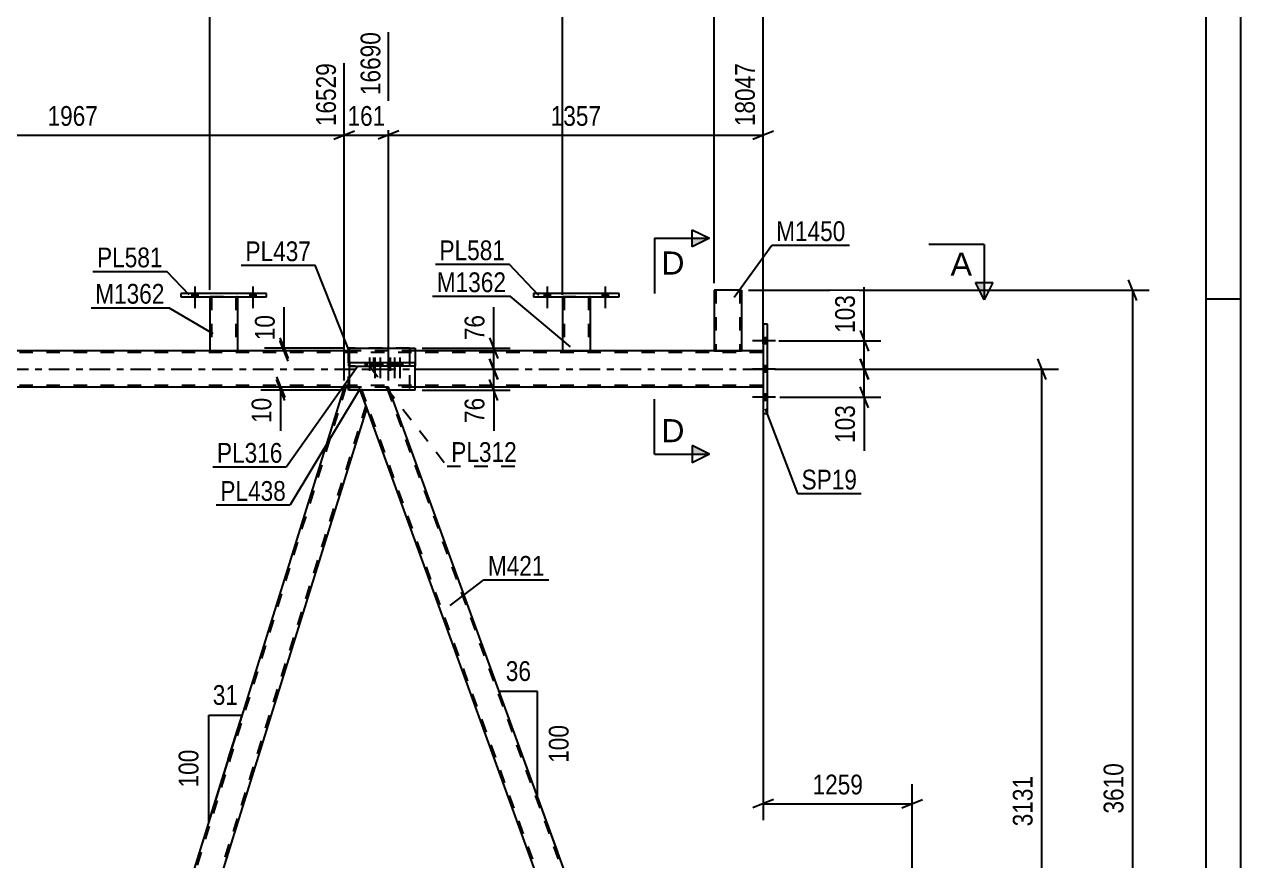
# Model space of a CAD drawing. Header units: millimetres. Extents: x 0 to 841, y 0 to 594.
# Drawn here: x 664.7 to 841, y 365.7 to 486.8 of the extents above; entities that cross this region are included whole.
import ezdxf

# ---------------------------------------------------------------- set-up
doc = ezdxf.new("R2010")
doc.units = ezdxf.units.MM
doc.linetypes.add('DXK_LINE_DOT2', pattern=[3.9198, 1.9599, -1.9599])
doc.linetypes.add('DXK_LINE_DOT3', pattern=[5.9187, 2.979, -0.9799, 0.9799, -0.9799])
doc.styles.add('Arial', font='ARIAL.TTF', dxfattribs={"height": 0.2})
doc.styles.add('Arial Narrow', font='ARIALN.TTF', dxfattribs={"height": 0.2})

# ---------------------------------------------------------------- blocks, each defined once
blk = doc.blocks.new('Unknown-318887959-1135')
at = {"color": 5, "linetype": 'Continuous'}
for p, q in [((841, 0), (841, 594)), ((836, 5), (836, 589)), ((841, 447), (836, 447))]:
    blk.add_line(p, q, dxfattribs=at)
blk = doc.blocks.new('Part-318887959-3673 - 3653')
at = {"color": 7, "linetype": 'DXK_LINE_DOT2'}
for p, q in [((691.61, 447.38), (695.61, 447.38)), ((691.61, 447.37), (691.61, 447.38)), ((691.61, 447.38), (691.61, 447.37)), ((691.85, 447.38), (691.85, 439.53)), ((695.37, 447.38), (695.37, 439.53)), ((695.61, 447.38), (695.61, 447.37)), ((695.61, 447.37), (695.61, 447.38)), ((695.32, 439.53), (695.36, 439.53)), ((695.32, 439.53), (695.36, 439.53)), ((695.36, 439.53), (695.37, 439.53)), ((695.36, 439.53), (695.37, 439.53))]:
    blk.add_line(p, q, dxfattribs=at)
at = {"color": 2, "linetype": 'Continuous'}
for p, q in [((691.61, 447.37), (691.61, 439.53)), ((695.61, 447.37), (695.61, 439.53)), ((691.61, 439.53), (695.61, 439.53))]:
    blk.add_line(p, q, dxfattribs=at)
blk = doc.blocks.new('Part-318887959-3721 - 3653')
at = {"color": 7, "linetype": 'DXK_LINE_DOT2'}
for p, q in [((742.7, 447.38), (746.7, 447.38)), ((742.7, 447.37), (742.7, 447.38)), ((742.7, 447.38), (742.7, 447.37)), ((742.94, 447.38), (742.94, 439.53)), ((746.46, 447.38), (746.46, 439.53)), ((746.7, 447.38), (746.7, 447.37)), ((746.7, 447.37), (746.7, 447.38)), ((746.44, 439.53), (746.4, 439.53)), ((746.4, 439.53), (746.44, 439.53)), ((746.46, 439.53), (746.44, 439.53)), ((746.44, 439.53), (746.46, 439.53))]:
    blk.add_line(p, q, dxfattribs=at)
at = {"color": 2, "linetype": 'Continuous'}
for p, q in [((742.7, 447.37), (742.7, 439.53)), ((746.7, 447.37), (746.7, 439.53)), ((742.7, 439.53), (746.7, 439.53))]:
    blk.add_line(p, q, dxfattribs=at)
blk = doc.blocks.new('Part-318887959-3726 - 3653')
at = {"color": 2, "linetype": 'Continuous'}
for p, q in [((687.41, 447.85), (687.41, 447.37)), ((699.81, 447.85), (687.41, 447.85)), ((699.81, 447.37), (699.81, 447.85)), ((687.41, 447.37), (699.81, 447.37))]:
    blk.add_line(p, q, dxfattribs=at)
blk = doc.blocks.new('Bolt-318887959-4152 - 3653')
at = {"linetype": 'Continuous'}
for points in [[(715.85, 437.77), (715.13, 437.77), (715.13, 437.29), (715.85, 437.29)], [(716.62, 437.77), (715.9, 437.77), (715.9, 437.29), (716.62, 437.29)], [(718.74, 437.77), (718.02, 437.77), (718.02, 437.29), (718.74, 437.29)], [(719.51, 437.77), (718.79, 437.77), (718.79, 437.29), (719.51, 437.29)]]:
    blk.add_hatch(color=1, dxfattribs=at).paths.add_polyline_path(points)
at = {"color": 1, "linetype": 'Continuous'}
for p, q in [((715.13, 437.77), (715.13, 437.29)), ((715.49, 438.57), (715.49, 435.57)), ((715.85, 437.77), (715.85, 437.29)), ((715.9, 437.77), (715.9, 437.29)), ((716.26, 438.57), (716.26, 435.57)), ((716.62, 437.77), (716.62, 437.29)), ((718.02, 437.77), (718.02, 437.29)), ((718.38, 438.57), (718.38, 435.57)), ((718.74, 437.77), (718.74, 437.29)), ((718.79, 437.77), (718.79, 437.29)), ((719.15, 438.57), (719.15, 435.57)), ((719.51, 437.77), (719.51, 437.29))]:
    blk.add_line(p, q, dxfattribs=at)
blk = doc.blocks.new('Part-318887959-3754 - 3653')
at = {"color": 2, "linetype": 'Continuous'}
for p in [(711.68, 439.53), (711.86, 439.93)]:
    blk.add_line(p, (711.68, 439.93), dxfattribs=at)
at = {"color": 7, "linetype": 'DXK_LINE_DOT2'}
for p, q in [((711.68, 433.85), (711.68, 439.53)), ((720.52, 439.93), (711.86, 439.93)), ((720.52, 439.93), (720.52, 433.85)), ((720.52, 433.85), (711.68, 433.85))]:
    blk.add_line(p, q, dxfattribs=at)
blk = doc.blocks.new('Part-318887959-3809 - 3653')
at = {"color": 2, "linetype": 'Continuous'}
for p, q in [((764.67, 448.33), (764.67, 439.53)), ((768.19, 448.33), (764.67, 448.33)), ((768.19, 448.33), (768.67, 448.33)), ((768.67, 448.33), (768.67, 439.53)), ((764.67, 439.53), (768.64, 439.53)), ((768.67, 439.53), (768.64, 439.53))]:
    blk.add_line(p, q, dxfattribs=at)
at = {"color": 7, "linetype": 'DXK_LINE_DOT2'}
for p, q in [((764.91, 448.33), (764.91, 439.53)), ((768.41, 448.33), (768.28, 448.33)), ((768.43, 448.33), (768.41, 448.33)), ((768.43, 448.33), (768.43, 439.53)), ((768.41, 439.53), (768.43, 439.53))]:
    blk.add_line(p, q, dxfattribs=at)
blk = doc.blocks.new('Bolt-318887959-3853 - 3653')
at = {"linetype": 'Continuous'}
for points in [[(740.06, 447.37), (740.94, 447.37), (740.94, 447.85), (740.06, 447.85)], [(748.46, 447.37), (749.34, 447.37), (749.34, 447.85), (748.46, 447.85)]]:
    blk.add_hatch(color=1, dxfattribs=at).paths.add_polyline_path(points)
at = {"color": 1, "linetype": 'Continuous'}
for p, q in [((740.06, 447.85), (740.06, 447.37)), ((740.5, 448.85), (740.5, 445.73)), ((740.94, 447.85), (740.94, 447.37)), ((748.46, 447.85), (748.46, 447.37)), ((748.9, 448.85), (748.9, 445.73)), ((749.34, 447.85), (749.34, 447.37))]:
    blk.add_line(p, q, dxfattribs=at)
blk = doc.blocks.new('Bolt-318887959-3854 - 3653')
at = {"linetype": 'Continuous'}
for points in [[(740.06, 447.37), (740.94, 447.37), (740.94, 447.85), (740.06, 447.85)], [(748.46, 447.37), (749.34, 447.37), (749.34, 447.85), (748.46, 447.85)]]:
    blk.add_hatch(color=1, dxfattribs=at).paths.add_polyline_path(points)
at = {"color": 1, "linetype": 'Continuous'}
for p, q in [((740.06, 447.85), (740.06, 447.37)), ((740.5, 448.85), (740.5, 445.73)), ((740.94, 447.85), (740.94, 447.37)), ((748.46, 447.85), (748.46, 447.37)), ((748.9, 448.85), (748.9, 445.73)), ((749.34, 447.85), (749.34, 447.37))]:
    blk.add_line(p, q, dxfattribs=at)
blk = doc.blocks.new('Part-318887959-3870 - 3653')
at = {"color": 7, "linetype": 'DXK_LINE_DOT2'}
for p, q in [((711.32, 434.25), (674.9, 317.41)), ((711.07, 434.25), (713.25, 434.25)), ((713.4, 433.85), (713.25, 434.25)), ((714.2, 431.65), (677.63, 314.31)), ((675.19, 319.13), (674.77, 317.78)), ((679.38, 319.13), (677.88, 314.31)), ((676.03, 314.31), (674.77, 317.78)), ((677.88, 314.31), (676.03, 314.31))]:
    blk.add_line(p, q, dxfattribs=at)
at = {"color": 2, "linetype": 'Continuous'}
for p, q in [((711.07, 434.25), (675.19, 319.13)), ((714.34, 431.28), (713.4, 433.85)), ((714.34, 431.28), (679.38, 319.13))]:
    blk.add_line(p, q, dxfattribs=at)
blk = doc.blocks.new('Part-318887959-3880 - 3653')
at = {"color": 7, "linetype": 'DXK_LINE_DOT2'}
for p, q in [((717.51, 434.25), (713.25, 434.25)), ((714.34, 431.28), (713.25, 434.25)), ((757.16, 314.31), (713.51, 434.25)), ((760.91, 314.31), (717.26, 434.25)), ((717.66, 433.85), (717.51, 434.25)), ((761.17, 314.31), (756.91, 314.31))]:
    blk.add_line(p, q, dxfattribs=at)
at = {"color": 2, "linetype": 'Continuous'}
for p, q in [((761.17, 314.31), (717.66, 433.85)), ((756.91, 314.31), (714.34, 431.28))]:
    blk.add_line(p, q, dxfattribs=at)
blk = doc.blocks.new('Bolt-318887959-3899 - 3653')
at = {"linetype": 'Continuous'}
for points in [[(688.97, 447.37), (689.85, 447.37), (689.85, 447.85), (688.97, 447.85)], [(697.37, 447.37), (698.25, 447.37), (698.25, 447.85), (697.37, 447.85)]]:
    blk.add_hatch(color=1, dxfattribs=at).paths.add_polyline_path(points)
at = {"color": 1, "linetype": 'Continuous'}
for p, q in [((688.97, 447.85), (688.97, 447.37)), ((689.41, 448.85), (689.41, 445.73)), ((689.85, 447.85), (689.85, 447.37)), ((697.37, 447.85), (697.37, 447.37)), ((697.81, 448.85), (697.81, 445.73)), ((698.25, 447.85), (698.25, 447.37))]:
    blk.add_line(p, q, dxfattribs=at)
blk = doc.blocks.new('Bolt-318887959-3900 - 3653')
at = {"linetype": 'Continuous'}
for points in [[(688.97, 447.37), (689.85, 447.37), (689.85, 447.85), (688.97, 447.85)], [(697.37, 447.37), (698.25, 447.37), (698.25, 447.85), (697.37, 447.85)]]:
    blk.add_hatch(color=1, dxfattribs=at).paths.add_polyline_path(points)
at = {"color": 1, "linetype": 'Continuous'}
for p, q in [((688.97, 447.85), (688.97, 447.37)), ((689.41, 448.85), (689.41, 445.73)), ((689.85, 447.85), (689.85, 447.37)), ((697.37, 447.85), (697.37, 447.37)), ((697.81, 448.85), (697.81, 445.73)), ((698.25, 447.85), (698.25, 447.37))]:
    blk.add_line(p, q, dxfattribs=at)
blk = doc.blocks.new('Part-318887959-4200 - 3653')
at = {"color": 2, "linetype": 'Continuous'}
for p, q in [((715.23, 437.77), (711.86, 437.77)), ((711.86, 437.77), (711.86, 437.29)), ((711.86, 437.29), (715.23, 437.29)), ((715.23, 437.29), (715.23, 437.77)), ((721.38, 437.77), (715.23, 437.77)), ((721.38, 437.29), (715.23, 437.29)), ((721.38, 437.29), (721.38, 437.77))]:
    blk.add_line(p, q, dxfattribs=at)
blk = doc.blocks.new('Bolt-318887959-3922 - 3653')
at = {"linetype": 'Continuous'}
for points in [[(771.79, 441.43), (771.79, 440.55), (772.43, 440.55), (772.43, 441.43)], [(771.79, 441.43), (771.79, 440.55), (772.43, 440.55), (772.43, 441.43)], [(771.79, 441.43), (771.79, 440.55), (772.43, 440.55), (772.43, 441.43)], [(771.79, 437.33), (771.79, 436.45), (772.43, 436.45), (772.43, 437.33)], [(771.79, 437.33), (771.79, 436.45), (772.43, 436.45), (772.43, 437.33)], [(771.79, 433.23), (771.79, 432.35), (772.43, 432.35), (772.43, 433.23)], [(771.79, 433.23), (771.79, 432.35), (772.43, 432.35), (772.43, 433.23)], [(771.79, 433.23), (771.79, 432.35), (772.43, 432.35), (772.43, 433.23)]]:
    blk.add_hatch(color=1, dxfattribs=at).paths.add_polyline_path(points)
at = {"color": 1, "linetype": 'Continuous'}
for p, q in [((773.59, 440.99), (770.27, 440.99)), ((773.59, 440.99), (770.27, 440.99)), ((773.59, 440.99), (770.27, 440.99)), ((772.43, 441.43), (771.79, 441.43)), ((772.43, 441.43), (771.79, 441.43)), ((772.43, 441.43), (771.79, 441.43)), ((772.43, 440.55), (771.79, 440.55)), ((772.43, 440.55), (771.79, 440.55)), ((772.43, 440.55), (771.79, 440.55)), ((772.43, 437.33), (771.79, 437.33)), ((772.43, 437.33), (771.79, 437.33)), ((773.59, 436.89), (770.27, 436.89)), ((773.59, 436.89), (770.27, 436.89)), ((772.43, 436.45), (771.79, 436.45)), ((772.43, 436.45), (771.79, 436.45)), ((773.59, 432.79), (770.27, 432.79)), ((773.59, 432.79), (770.27, 432.79)), ((773.59, 432.79), (770.27, 432.79)), ((772.43, 433.23), (771.79, 433.23)), ((772.43, 433.23), (771.79, 433.23)), ((772.43, 433.23), (771.79, 433.23)), ((772.43, 432.35), (771.79, 432.35)), ((772.43, 432.35), (771.79, 432.35)), ((772.43, 432.35), (771.79, 432.35))]:
    blk.add_line(p, q, dxfattribs=at)
blk = doc.blocks.new('Part-318887959-4157 - 3653')
at = {"color": 2, "linetype": 'Continuous'}
for p, q in [((738.5, 447.85), (738.5, 447.37)), ((750.9, 447.85), (738.5, 447.85)), ((750.9, 447.37), (750.9, 447.85)), ((738.5, 447.37), (750.9, 447.37))]:
    blk.add_line(p, q, dxfattribs=at)
blk = doc.blocks.new('Part-318887959-3949 - 3653')
at = {"color": 7, "linetype": 'DXK_LINE_DOT2'}
for p, q in [((632.38, 434.25), (628.12, 434.25)), ((629.2, 431.28), (628.12, 434.25)), ((672.03, 314.31), (628.38, 434.25)), ((675.78, 314.31), (632.12, 434.25)), ((671.78, 314.31), (670.02, 319.13)), ((676.03, 314.31), (674.28, 319.13)), ((676.03, 314.31), (671.78, 314.31))]:
    blk.add_line(p, q, dxfattribs=at)
at = {"color": 2, "linetype": 'Continuous'}
for p, q in [((674.28, 319.13), (632.38, 434.25)), ((670.02, 319.13), (629.2, 431.28))]:
    blk.add_line(p, q, dxfattribs=at)
blk = doc.blocks.new('Part-318887959-4064 - 3653')
at = {"color": 2, "linetype": 'Continuous'}
for p, q in [((772.43, 443.39), (771.79, 443.39)), ((771.79, 443.39), (771.79, 430.39)), ((772.43, 430.39), (772.43, 443.39)), ((772.43, 430.39), (771.79, 430.39))]:
    blk.add_line(p, q, dxfattribs=at)
blk = doc.blocks.new('Part-318887959-4151 - 3653')
at = {"color": 2, "linetype": 'Continuous'}
for p, q in [((711.86, 439.93), (721.38, 439.93)), ((711.86, 433.85), (711.86, 439.93)), ((721.38, 439.93), (721.38, 437.77)), ((721.38, 433.85), (721.38, 437.29)), ((721.38, 433.85), (711.86, 433.85))]:
    blk.add_line(p, q, dxfattribs=at)
at = {"color": 7, "linetype": 'DXK_LINE_DOT2'}
blk.add_line((721.38, 437.77), (721.38, 437.29), dxfattribs=at)
blk = doc.blocks.new('Part-318887959-4184 - 3653')
at = {"color": 7, "linetype": 'DXK_LINE_DOT2'}
for p, q in [((720.52, 437.77), (711.68, 437.77)), ((711.68, 437.77), (711.68, 437.29)), ((720.52, 437.29), (711.68, 437.29)), ((714.13, 437.77), (714.13, 437.29)), ((720.52, 437.77), (720.52, 437.29))]:
    blk.add_line(p, q, dxfattribs=at)
blk = doc.blocks.new('Bolt-318887959-4185 - 3653')
at = {"color": 1, "linetype": 'DXK_LINE_DOT2'}
for p, q in [((714.36, 437.77), (714.36, 437.29)), ((714.72, 438.57), (714.72, 435.57)), ((714.98, 437.77), (714.98, 437.29)), ((715.08, 437.77), (715.08, 437.29)), ((715.34, 438.57), (715.34, 435.57)), ((715.7, 437.77), (715.7, 437.29)), ((717.37, 437.77), (717.37, 437.29)), ((717.73, 438.57), (717.73, 435.57)), ((717.99, 437.77), (717.99, 437.29)), ((718.09, 437.77), (718.09, 437.29)), ((718.35, 438.57), (718.35, 435.57)), ((718.71, 437.77), (718.71, 437.29))]:
    blk.add_line(p, q, dxfattribs=at)
blk = doc.blocks.new('Part-318887959-4234 - 3653')
at = {"color": 2, "linetype": 'Continuous'}
for p, q in [((711.86, 439.53), (609.06, 439.53)), ((771.79, 439.53), (721.38, 439.53)), ((711.86, 434.25), (609.06, 434.25)), ((771.79, 434.25), (721.38, 434.25))]:
    blk.add_line(p, q, dxfattribs=at)
at = {"color": 7, "linetype": 'DXK_LINE_DOT2'}
for p, q in [((609.06, 434.25), (609.06, 439.53)), ((771.79, 439.29), (609.06, 439.29)), ((721.38, 439.53), (711.86, 439.53)), ((771.79, 439.53), (771.79, 434.25)), ((771.79, 434.49), (609.06, 434.49)), ((721.38, 434.25), (711.86, 434.25))]:
    blk.add_line(p, q, dxfattribs=at)
at = {"color": 7, "linetype": 'DXK_LINE_DOT3'}
blk.add_line((609.06, 436.89), (771.79, 436.89), dxfattribs=at)
blk = doc.blocks.new('StraightDimension-318887959-4990 - 3653')
at = {"color": 7, "linetype": 'Continuous'}
for p, q in [((717.51, 435.25), (717.51, 485.72)), ((771.79, 440.53), (771.79, 481.22)), ((719.01, 471.38), (716.01, 470.18)), ((717.51, 470.78), (771.79, 470.78)), ((770.29, 470.18), (773.29, 471.38))]:
    blk.add_line(p, q, dxfattribs=at)
at = {"color": 0, "linetype": 'Continuous'}
blk.add_wipeout([(771.19, 481.82), (766.99, 481.82), (766.99, 471.48), (771.19, 471.48)], dxfattribs=at)
at = {"color": 0}
blk.add_wipeout([(748.91, 471.53), (748.91, 475.73), (740.4, 475.73), (740.4, 471.53)], dxfattribs=at)
at = {"color": 3, "linetype": 'Continuous', "style": 'Arial Narrow'}
blk.add_text('18047', height=2.863, rotation=90.0002, dxfattribs=at).set_placement((770.59, 472.08))
at = {"color": 3, "style": 'Arial Narrow'}
blk.add_text('1357', height=2.863, dxfattribs=at).set_placement((741, 472.13))
blk = doc.blocks.new('StraightDimension-318887959-4971 - 3653')
at = {"color": 7, "linetype": 'Continuous'}
for p, q in [((717.51, 435.25), (717.51, 485.72)), ((711.07, 435.25), (711.07, 481.22)), ((709.57, 470.18), (712.57, 471.38)), ((711.07, 470.78), (717.51, 470.78)), ((719.01, 471.38), (716.01, 470.18))]:
    blk.add_line(p, q, dxfattribs=at)
at = {"color": 0}
blk.add_wipeout([(717.63, 471.53), (717.63, 475.73), (710.95, 475.73), (710.95, 471.53)], dxfattribs=at)
at = {"color": 3, "style": 'Arial Narrow'}
blk.add_text('161', height=2.863, dxfattribs=at).set_placement((711.55, 472.13))
at = {"color": 0, "linetype": 'Continuous'}
blk.add_wipeout([(716.91, 486.32), (712.71, 486.32), (712.71, 475.98), (716.91, 475.98)], dxfattribs=at)
at = {"color": 3, "linetype": 'Continuous', "style": 'Arial Narrow'}
blk.add_text('16690', height=2.863, rotation=90.0002, dxfattribs=at).set_placement((716.31, 476.58))
blk = doc.blocks.new('AngleDimension-318887959-4342 - 3653')
at = {"color": 7, "linetype": 'Continuous'}
for p, q in [((739.09, 390.19), (733.55, 390.19)), ((739.09, 374.96), (733.55, 390.19)), ((739.09, 374.96), (739.09, 390.19)), ((742.04, 366.87), (739.09, 374.96))]:
    blk.add_line(p, q, dxfattribs=at)
at = {"color": 0}
for points in [[(738.75, 391.09), (738.75, 395.29), (733.89, 395.29), (733.89, 391.09)], [(744.19, 385.92), (739.99, 385.92), (739.99, 379.23), (744.19, 379.23)]]:
    blk.add_wipeout(points, dxfattribs=at)
at = {"color": 3, "style": 'Arial Narrow'}
blk.add_text('36', height=2.863, dxfattribs=at).set_placement((734.49, 391.69))
blk.add_text('100', height=2.863, rotation=90.0002, dxfattribs=at).set_placement((743.59, 379.83))
blk = doc.blocks.new('StraightDimension-318887959-4952 - 3653')
at = {"color": 7, "linetype": 'Continuous'}
for p, q in [((632.38, 435.25), (632.38, 485.72)), ((711.07, 435.25), (711.07, 481.22)), ((633.88, 471.38), (630.88, 470.18)), ((632.38, 470.78), (711.07, 470.78)), ((709.57, 470.18), (712.57, 471.38))]:
    blk.add_line(p, q, dxfattribs=at)
at = {"color": 0, "linetype": 'Continuous'}
blk.add_wipeout([(710.47, 481.82), (706.27, 481.82), (706.27, 471.48), (710.47, 471.48)], dxfattribs=at)
at = {"color": 0}
blk.add_wipeout([(675.98, 471.53), (675.98, 475.73), (667.47, 475.73), (667.47, 471.53)], dxfattribs=at)
at = {"color": 3, "linetype": 'Continuous', "style": 'Arial Narrow'}
blk.add_text('16529', height=2.863, rotation=90.0002, dxfattribs=at).set_placement((709.87, 472.08))
at = {"color": 3, "style": 'Arial Narrow'}
blk.add_text('1967', height=2.863, dxfattribs=at).set_placement((668.07, 472.13))
blk = doc.blocks.new('StraightDimension-318887959-5003 - 3653')
at = {"color": 7, "linetype": 'Continuous'}
for p, q in [((825.95, 446.83), (824.75, 449.83)), ((769.67, 448.33), (827.75, 448.33)), ((825.35, 303.93), (825.35, 448.33)), ((824.75, 305.43), (825.95, 302.43)), ((683.51, 303.93), (827.75, 303.93))]:
    blk.add_line(p, q, dxfattribs=at)
at = {"color": 0}
blk.add_wipeout([(824.6, 380.39), (820.4, 380.39), (820.4, 371.88), (824.6, 371.88)], dxfattribs=at)
at = {"color": 3, "style": 'Arial Narrow'}
blk.add_text('3610', height=2.863, rotation=90.0002, dxfattribs=at).set_placement((824, 372.48))
blk = doc.blocks.new('StraightDimension-318887959-5320 - 3653')
at = {"color": 7, "linetype": 'Continuous'}
for p, q in [((785.84, 442.49), (787.04, 439.49)), ((774.04, 440.99), (788.84, 440.99)), ((786.44, 436.89), (786.44, 440.99)), ((787.04, 435.39), (785.84, 438.39)), ((774.04, 436.89), (788.84, 436.89))]:
    blk.add_line(p, q, dxfattribs=at)
at = {"color": 0}
blk.add_wipeout([(785.69, 448.2), (781.49, 448.2), (781.49, 441.52), (785.69, 441.52)], dxfattribs=at)
at = {"color": 7, "linetype": 'Continuous'}
blk.add_line((786.44, 440.99), (786.44, 448.73), dxfattribs=at)
blk.add_line((786.44, 440.99), (786.44, 448.73), dxfattribs=at)
at = {"color": 3, "style": 'Arial Narrow'}
blk.add_text('103', height=2.863, rotation=90.0002, dxfattribs=at).set_placement((785.09, 442.12))
blk = doc.blocks.new('AngleDimension-318887959-22185 - 3653')
at = {"color": 7, "linetype": 'Continuous'}
for p, q in [((691.44, 386.73), (696.26, 386.73)), ((691.44, 371.27), (696.26, 386.73)), ((691.44, 371.27), (691.44, 386.73)), ((694.27, 380.35), (696.26, 386.73))]:
    blk.add_line(p, q, dxfattribs=at)
at = {"color": 0}
for points in [[(696.28, 387.63), (696.28, 391.83), (691.42, 391.83), (691.42, 387.63)], [(690.54, 382.34), (686.34, 382.34), (686.34, 375.66), (690.54, 375.66)]]:
    blk.add_wipeout(points, dxfattribs=at)
at = {"color": 3, "style": 'Arial Narrow'}
blk.add_text('31', height=2.863, dxfattribs=at).set_placement((692.02, 388.23))
blk.add_text('100', height=2.863, rotation=90.0002, dxfattribs=at).set_placement((689.94, 376.26))
blk = doc.blocks.new('StraightDimension-318887959-5220 - 3653')
at = {"color": 7, "linetype": 'Continuous'}
for p, q in [((691.61, 448.38), (691.61, 499.98)), ((742.7, 447.65), (742.7, 499.98)), ((693.11, 490.14), (690.11, 488.94)), ((741.2, 488.94), (744.2, 490.14)), ((691.61, 489.54), (742.7, 489.54))]:
    blk.add_line(p, q, dxfattribs=at)
at = {"color": 0, "linetype": 'Continuous'}
blk.add_wipeout([(742.1, 500.58), (737.9, 500.58), (737.9, 490.24), (742.1, 490.24)], dxfattribs=at)
at = {"color": 0}
blk.add_wipeout([(721.41, 490.29), (721.41, 494.49), (712.9, 494.49), (712.9, 490.29)], dxfattribs=at)
at = {"color": 3, "linetype": 'Continuous', "style": 'Arial Narrow'}
blk.add_text('17319', height=2.863, rotation=90.0002, dxfattribs=at).set_placement((741.5, 490.84))
at = {"color": 3, "style": 'Arial Narrow'}
blk.add_text('1277', height=2.863, dxfattribs=at).set_placement((713.5, 490.89))
blk = doc.blocks.new('StraightDimension-318887959-5240 - 3653')
at = {"color": 7, "linetype": 'Continuous'}
for p, q in [((771.79, 440.53), (771.79, 504.48)), ((764.67, 449.33), (764.67, 499.98)), ((763.17, 488.94), (766.17, 490.14)), ((773.29, 490.14), (770.29, 488.94)), ((764.67, 489.54), (771.79, 489.54))]:
    blk.add_line(p, q, dxfattribs=at)
at = {"color": 0}
blk.add_wipeout([(771.57, 490.29), (771.57, 494.49), (764.89, 494.49), (764.89, 490.29)], dxfattribs=at)
at = {"color": 3, "style": 'Arial Narrow'}
blk.add_text('178', height=2.863, dxfattribs=at).set_placement((765.49, 490.89))
at = {"color": 0, "linetype": 'Continuous'}
blk.add_wipeout([(771.19, 505.08), (766.99, 505.08), (766.99, 494.74), (771.19, 494.74)], dxfattribs=at)
at = {"color": 3, "linetype": 'Continuous', "style": 'Arial Narrow'}
blk.add_text('18047', height=2.863, rotation=90.0002, dxfattribs=at).set_placement((770.59, 495.34))
blk = doc.blocks.new('StraightDimension-318887959-5404 - 3653')
at = {"color": 7, "linetype": 'Continuous'}
for p, q in [((771.79, 433.25), (771.79, 371.51)), ((793.41, 315.31), (793.41, 376.76)), ((773.29, 374.51), (770.29, 373.31)), ((771.79, 373.91), (793.41, 373.91)), ((791.91, 373.31), (794.91, 374.51))]:
    blk.add_line(p, q, dxfattribs=at)
at = {"color": 0}
blk.add_wipeout([(786.86, 374.66), (786.86, 378.86), (778.35, 378.86), (778.35, 374.66)], dxfattribs=at)
at = {"color": 3, "style": 'Arial Narrow'}
blk.add_text('1259', height=2.863, dxfattribs=at).set_placement((778.95, 375.26))
blk = doc.blocks.new('StraightDimension-318887959-4239 - 3653')
at = {"color": 7, "linetype": 'Continuous'}
for p, q in [((812.79, 435.39), (811.59, 438.39)), ((773.43, 436.89), (814.59, 436.89)), ((812.19, 311.67), (812.19, 436.89)), ((811.59, 313.17), (812.79, 310.17)), ((795.05, 311.67), (814.59, 311.67))]:
    blk.add_line(p, q, dxfattribs=at)
at = {"color": 0}
blk.add_wipeout([(811.44, 378.54), (807.24, 378.54), (807.24, 370.03), (811.44, 370.03)], dxfattribs=at)
at = {"color": 3, "style": 'Arial Narrow'}
blk.add_text('3131', height=2.863, rotation=90.0002, dxfattribs=at).set_placement((810.84, 370.63))
blk = doc.blocks.new('StraightDimension-318887959-5310 - 3653')
at = {"color": 7, "linetype": 'Continuous'}
for p, q in [((785.84, 438.39), (787.04, 435.39)), ((774.04, 436.89), (788.84, 436.89)), ((786.44, 432.79), (786.44, 436.89)), ((787.04, 431.29), (785.84, 434.29)), ((774.22, 432.79), (788.84, 432.79))]:
    blk.add_line(p, q, dxfattribs=at)
at = {"color": 0}
blk.add_wipeout([(785.69, 432.27), (781.49, 432.27), (781.49, 425.58), (785.69, 425.58)], dxfattribs=at)
at = {"color": 7, "linetype": 'Continuous'}
blk.add_line((786.44, 432.79), (786.44, 425.06), dxfattribs=at)
blk.add_line((786.44, 432.79), (786.44, 425.06), dxfattribs=at)
at = {"color": 3, "style": 'Arial Narrow'}
blk.add_text('103', height=2.863, rotation=90.0002, dxfattribs=at).set_placement((785.09, 426.18))
blk = doc.blocks.new('StraightDimension-318887959-5210 - 3653')
at = {"color": 7, "linetype": 'Continuous'}
for p, q in [((640.53, 448.38), (640.53, 499.98)), ((691.61, 448.38), (691.61, 499.98)), ((642.03, 490.14), (639.03, 488.94)), ((690.11, 488.94), (693.11, 490.14)), ((640.53, 489.54), (691.61, 489.54))]:
    blk.add_line(p, q, dxfattribs=at)
at = {"color": 0, "linetype": 'Continuous'}
blk.add_wipeout([(691.01, 500.58), (686.81, 500.58), (686.81, 490.24), (691.01, 490.24)], dxfattribs=at)
at = {"color": 0}
blk.add_wipeout([(670.33, 490.29), (670.33, 494.49), (661.82, 494.49), (661.82, 490.29)], dxfattribs=at)
at = {"color": 3, "linetype": 'Continuous', "style": 'Arial Narrow'}
blk.add_text('16042', height=2.863, rotation=90.0002, dxfattribs=at).set_placement((690.41, 490.84))
at = {"color": 3, "style": 'Arial Narrow'}
blk.add_text('1277', height=2.863, dxfattribs=at).set_placement((662.42, 490.89))
blk = doc.blocks.new('StraightDimension-318887959-5230 - 3653')
at = {"color": 7, "linetype": 'Continuous'}
for p, q in [((742.7, 447.65), (742.7, 499.98)), ((764.67, 449.33), (764.67, 499.98)), ((744.2, 490.14), (741.2, 488.94)), ((763.17, 488.94), (766.17, 490.14)), ((742.7, 489.54), (764.67, 489.54))]:
    blk.add_line(p, q, dxfattribs=at)
at = {"color": 0, "linetype": 'Continuous'}
blk.add_wipeout([(764.07, 500.58), (759.87, 500.58), (759.87, 490.24), (764.07, 490.24)], dxfattribs=at)
at = {"color": 0}
blk.add_wipeout([(757.03, 490.29), (757.03, 494.49), (750.34, 494.49), (750.34, 490.29)], dxfattribs=at)
at = {"color": 3, "linetype": 'Continuous', "style": 'Arial Narrow'}
blk.add_text('17869', height=2.863, rotation=90.0002, dxfattribs=at).set_placement((763.47, 490.84))
at = {"color": 3, "style": 'Arial Narrow'}
blk.add_text('549', height=2.863, dxfattribs=at).set_placement((750.94, 490.89))
blk = doc.blocks.new('StraightDimension-318887959-21773 - 3653')
at = {"color": 7, "linetype": 'Continuous'}
for p, q in [((732.14, 441.43), (733.34, 438.43)), ((722.38, 439.93), (735.14, 439.93)), ((732.74, 436.89), (732.74, 439.93)), ((733.34, 435.39), (732.14, 438.39)), ((722.38, 436.89), (735.14, 436.89))]:
    blk.add_line(p, q, dxfattribs=at)
at = {"color": 0}
blk.add_wipeout([(731.99, 445.31), (727.79, 445.31), (727.79, 440.46), (731.99, 440.46)], dxfattribs=at)
at = {"color": 7, "linetype": 'Continuous'}
blk.add_line((732.74, 439.93), (732.74, 445.84), dxfattribs=at)
blk.add_line((732.74, 439.93), (732.74, 445.84), dxfattribs=at)
at = {"color": 3, "style": 'Arial Narrow'}
blk.add_text('76', height=2.863, rotation=90.0002, dxfattribs=at).set_placement((731.39, 441.06))
blk = doc.blocks.new('StraightDimension-318887959-21774 - 3653')
at = {"color": 7, "linetype": 'Continuous'}
for p, q in [((732.14, 438.39), (733.34, 435.39)), ((722.38, 436.89), (735.14, 436.89)), ((732.74, 433.85), (732.74, 436.89)), ((722.38, 433.85), (735.14, 433.85)), ((733.34, 432.35), (732.14, 435.35))]:
    blk.add_line(p, q, dxfattribs=at)
at = {"color": 0}
blk.add_wipeout([(731.99, 433.33), (727.79, 433.33), (727.79, 428.47), (731.99, 428.47)], dxfattribs=at)
at = {"color": 7, "linetype": 'Continuous'}
blk.add_line((732.74, 433.85), (732.74, 427.95), dxfattribs=at)
blk.add_line((732.74, 433.85), (732.74, 427.95), dxfattribs=at)
at = {"color": 3, "style": 'Arial Narrow'}
blk.add_text('76', height=2.863, rotation=90.0002, dxfattribs=at).set_placement((731.39, 429.07))
blk = doc.blocks.new('StraightDimension-318887959-21796 - 3653')
at = {"color": 7, "linetype": 'Continuous'}
for p, q in [((701.26, 435.75), (702.46, 432.75)), ((710.86, 434.25), (699.01, 434.25)), ((710.86, 433.85), (699.01, 433.85)), ((702.46, 432.35), (701.26, 435.35)), ((701.86, 433.85), (701.86, 434.25))]:
    blk.add_line(p, q, dxfattribs=at)
at = {"color": 0}
blk.add_wipeout([(701.11, 433.33), (696.91, 433.33), (696.91, 428.47), (701.11, 428.47)], dxfattribs=at)
at = {"color": 7, "linetype": 'Continuous'}
blk.add_line((701.86, 433.85), (701.86, 427.95), dxfattribs=at)
blk.add_line((701.86, 433.85), (701.86, 427.95), dxfattribs=at)
at = {"color": 3, "style": 'Arial Narrow'}
blk.add_text('10', height=2.863, rotation=90.0002, dxfattribs=at).set_placement((700.51, 429.07))
blk = doc.blocks.new('StraightDimension-318887959-21821 - 3653')
at = {"color": 7, "linetype": 'Continuous'}
for p, q in [((701.75, 441.43), (702.95, 438.43)), ((702.95, 438.03), (701.75, 441.03)), ((710.86, 439.93), (699.5, 439.93)), ((710.86, 439.53), (699.5, 439.53)), ((702.35, 439.53), (702.35, 439.93))]:
    blk.add_line(p, q, dxfattribs=at)
at = {"color": 0}
blk.add_wipeout([(701.6, 445.31), (697.4, 445.31), (697.4, 440.46), (701.6, 440.46)], dxfattribs=at)
at = {"color": 7, "linetype": 'Continuous'}
blk.add_line((702.35, 439.93), (702.35, 445.84), dxfattribs=at)
blk.add_line((702.35, 439.93), (702.35, 445.84), dxfattribs=at)
at = {"color": 3, "style": 'Arial Narrow'}
blk.add_text('10', height=2.863, rotation=90.0002, dxfattribs=at).set_placement((701, 441.06))
blk = doc.blocks.new('Mark-318887959-3669 - 3653')
at = {"color": 0}
blk.add_wipeout([(685.03, 446.36), (685.03, 449.36), (674.98, 449.36), (674.98, 446.36)], dxfattribs=at)
blk.add_wipeout([(685.03, 446.36), (685.03, 449.36), (674.98, 449.36), (674.98, 446.36)], dxfattribs=at)
at = {"color": 30, "linetype": 'Continuous'}
for p in [(674.38, 445.76), (692.09, 441.99)]:
    blk.add_line(p, (685.63, 445.76), dxfattribs=at)
at = {"color": 3, "style": 'Arial Narrow'}
blk.add_text('M1362', height=2.863, dxfattribs=at).set_placement((674.98, 446.36))
blk = doc.blocks.new('Mark-318887959-3717 - 3653')
at = {"color": 0}
blk.add_wipeout([(734.54, 448.03), (734.54, 451.03), (724.49, 451.03), (724.49, 448.03)], dxfattribs=at)
blk.add_wipeout([(734.54, 448.03), (734.54, 451.03), (724.49, 451.03), (724.49, 448.03)], dxfattribs=at)
at = {"color": 30, "linetype": 'Continuous'}
for p in [(723.89, 447.43), (743.85, 440.11)]:
    blk.add_line(p, (735.14, 447.43), dxfattribs=at)
at = {"color": 3, "style": 'Arial Narrow'}
blk.add_text('M1362', height=2.863, dxfattribs=at).set_placement((724.49, 448.03))
blk = doc.blocks.new('Mark-318887959-3722 - 3653')
at = {"color": 0}
blk.add_wipeout([(684.76, 451.63), (684.76, 454.63), (675.25, 454.63), (675.25, 451.63)], dxfattribs=at)
blk.add_wipeout([(684.76, 451.63), (684.76, 454.63), (675.25, 454.63), (675.25, 451.63)], dxfattribs=at)
at = {"color": 30, "linetype": 'Continuous'}
for p in [(674.65, 451.03), (688.59, 447.63)]:
    blk.add_line(p, (685.36, 451.03), dxfattribs=at)
at = {"color": 3, "style": 'Arial Narrow'}
blk.add_text('PL581', height=2.863, dxfattribs=at).set_placement((675.25, 451.63))
blk = doc.blocks.new('Mark-318887959-3750 - 3653')
at = {"color": 0}
blk.add_wipeout([(706.26, 452.52), (706.26, 455.52), (696.76, 455.52), (696.76, 452.52)], dxfattribs=at)
blk.add_wipeout([(706.26, 452.52), (706.26, 455.52), (696.76, 455.52), (696.76, 452.52)], dxfattribs=at)
at = {"color": 30, "linetype": 'Continuous'}
for p in [(696.16, 451.92), (711.68, 439.78)]:
    blk.add_line(p, (706.86, 451.92), dxfattribs=at)
at = {"color": 3, "style": 'Arial Narrow'}
blk.add_text('PL437', height=2.863, dxfattribs=at).set_placement((696.76, 452.52))
blk = doc.blocks.new('Mark-318887959-3805 - 3653')
at = {"color": 0}
blk.add_wipeout([(783.72, 455.43), (783.72, 458.43), (773.67, 458.43), (773.67, 455.43)], dxfattribs=at)
blk.add_wipeout([(783.72, 455.43), (783.72, 458.43), (773.67, 458.43), (773.67, 455.43)], dxfattribs=at)
at = {"color": 30, "linetype": 'Continuous'}
for p, q in [((767.58, 447.32), (773.07, 454.83)), ((773.07, 454.83), (784.32, 454.83))]:
    blk.add_line(p, q, dxfattribs=at)
at = {"color": 3, "style": 'Arial Narrow'}
blk.add_text('M1450', height=2.863, dxfattribs=at).set_placement((773.67, 455.43))
blk = doc.blocks.new('Mark-318887959-3876 - 3653')
at = {"color": 0}
blk.add_wipeout([(740.12, 406.94), (740.12, 409.94), (731.89, 409.94), (731.89, 406.94)], dxfattribs=at)
blk.add_wipeout([(740.12, 406.94), (740.12, 409.94), (731.89, 409.94), (731.89, 406.94)], dxfattribs=at)
at = {"color": 30, "linetype": 'Continuous'}
for p, q in [((726.43, 402.65), (731.29, 406.34)), ((731.29, 406.34), (740.72, 406.34))]:
    blk.add_line(p, q, dxfattribs=at)
at = {"color": 3, "style": 'Arial Narrow'}
blk.add_text('M421', height=2.863, dxfattribs=at).set_placement((731.89, 406.94))
blk = doc.blocks.new('SectionMark-318887959-5420 - 3653')
at = {"linetype": 'Continuous'}
blk.add_hatch(color=6, dxfattribs=at).paths.add_polyline_path([(802.56, 449.43), (803.81, 449.43), (803.81, 446.93)])
at = {"color": 6, "linetype": 'Continuous'}
for p, q in [((803.81, 454.93), (795.81, 454.93)), ((803.81, 454.93), (803.81, 446.93)), ((802.56, 449.43), (805.06, 449.43)), ((803.81, 446.93), (802.56, 449.43)), ((805.06, 449.43), (803.81, 446.93))]:
    blk.add_line(p, q, dxfattribs=at)
at = {"color": 0, "linetype": 'Continuous'}
blk.add_wipeout([(802.06, 450.43), (802.06, 453.93), (798.95, 453.93), (798.95, 450.43)], dxfattribs=at)
at = {"color": 3, "linetype": 'Continuous', "style": 'Arial'}
blk.add_text('A', height=3.34, dxfattribs=at).set_placement((798.95, 450.43))
blk = doc.blocks.new('Mark-318887959-4060 - 3653')
at = {"color": 0}
blk.add_wipeout([(785.4, 419.44), (785.4, 422.44), (777.36, 422.44), (777.36, 419.44)], dxfattribs=at)
blk.add_wipeout([(785.4, 419.44), (785.4, 422.44), (777.36, 422.44), (777.36, 419.44)], dxfattribs=at)
at = {"color": 30, "linetype": 'Continuous'}
for p, q in [((772.1, 431.12), (776.76, 418.84)), ((776.76, 418.84), (786, 418.84))]:
    blk.add_line(p, q, dxfattribs=at)
at = {"color": 3, "style": 'Arial Narrow'}
blk.add_text('SP19', height=2.863, dxfattribs=at).set_placement((777.36, 419.44))
blk = doc.blocks.new('Mark-318887959-4153 - 3653')
at = {"color": 0}
blk.add_wipeout([(734.38, 452.66), (734.38, 455.66), (724.88, 455.66), (724.88, 452.66)], dxfattribs=at)
blk.add_wipeout([(734.38, 452.66), (734.38, 455.66), (724.88, 455.66), (724.88, 452.66)], dxfattribs=at)
at = {"color": 30, "linetype": 'Continuous'}
for p in [(724.28, 452.06), (739.27, 447.55)]:
    blk.add_line(p, (734.98, 452.06), dxfattribs=at)
at = {"color": 3, "style": 'Arial Narrow'}
blk.add_text('PL581', height=2.863, dxfattribs=at).set_placement((724.88, 452.66))
blk = doc.blocks.new('Mark-318887959-4147 - 3653')
at = {"color": 0}
blk.add_wipeout([(702.62, 417.79), (702.62, 420.79), (693.12, 420.79), (693.12, 417.79)], dxfattribs=at)
blk.add_wipeout([(702.62, 417.79), (702.62, 420.79), (693.12, 420.79), (693.12, 417.79)], dxfattribs=at)
at = {"color": 30, "linetype": 'Continuous'}
for p in [(713.23, 433.85), (692.52, 417.19)]:
    blk.add_line(p, (703.22, 417.19), dxfattribs=at)
at = {"color": 3, "style": 'Arial Narrow'}
blk.add_text('PL438', height=2.863, dxfattribs=at).set_placement((693.12, 417.79))
blk = doc.blocks.new('Mark-318887959-4180 - 3653')
at = {"color": 0}
blk.add_wipeout([(736.09, 423.43), (736.09, 426.43), (726.59, 426.43), (726.59, 423.43)], dxfattribs=at)
blk.add_wipeout([(736.09, 423.43), (736.09, 426.43), (726.59, 426.43), (726.59, 423.43)], dxfattribs=at)
at = {"color": 30, "linetype": 'DXK_LINE_DOT2'}
for p, q in [((714.76, 437.29), (725.99, 422.83)), ((725.99, 422.83), (736.69, 422.83))]:
    blk.add_line(p, q, dxfattribs=at)
at = {"color": 3, "style": 'Arial Narrow'}
blk.add_text('PL312', height=2.863, dxfattribs=at).set_placement((726.59, 423.43))
blk = doc.blocks.new('Mark-318887959-4196 - 3653')
at = {"color": 0}
blk.add_wipeout([(702.13, 423.31), (702.13, 426.31), (692.63, 426.31), (692.63, 423.31)], dxfattribs=at)
blk.add_wipeout([(702.13, 423.31), (702.13, 426.31), (692.63, 426.31), (692.63, 423.31)], dxfattribs=at)
at = {"color": 30, "linetype": 'Continuous'}
for p in [(713.05, 437.29), (692.03, 422.71)]:
    blk.add_line(p, (702.73, 422.71), dxfattribs=at)
at = {"color": 3, "style": 'Arial Narrow'}
blk.add_text('PL316', height=2.863, dxfattribs=at).set_placement((692.63, 423.31))
blk = doc.blocks.new('SectionMark-318887959-5418 - 3653')
at = {"linetype": 'Continuous'}
for points in [[(761.52, 454.58), (761.52, 455.83), (764.02, 455.83)], [(761.52, 424.54), (761.52, 425.79), (764.02, 424.54)]]:
    blk.add_hatch(color=6, dxfattribs=at).paths.add_polyline_path(points)
at = {"color": 6, "linetype": 'Continuous'}
for p, q in [((761.52, 454.58), (761.52, 457.08)), ((761.52, 457.08), (764.02, 455.83)), ((756.02, 455.83), (756.02, 447.83)), ((756.02, 455.83), (764.02, 455.83)), ((764.02, 455.83), (761.52, 454.58)), ((756.02, 424.54), (756.02, 432.54)), ((764.02, 424.54), (761.52, 425.79)), ((761.52, 425.79), (761.52, 423.29)), ((756.02, 424.54), (764.02, 424.54)), ((764.02, 424.54), (761.52, 423.29))]:
    blk.add_line(p, q, dxfattribs=at)
at = {"color": 0, "linetype": 'Continuous'}
for points in [[(760.39, 450.58), (760.39, 454.08), (757.02, 454.08), (757.02, 450.58)], [(760.39, 426.29), (760.39, 429.79), (757.02, 429.79), (757.02, 426.29)]]:
    blk.add_wipeout(points, dxfattribs=at)
at = {"color": 3, "linetype": 'Continuous', "style": 'Arial'}
for p in [(757.02, 450.58), (757.02, 426.29)]:
    blk.add_text('D', height=3.34, dxfattribs=at).set_placement(p)

msp = doc.modelspace()

# ---------------------------------------------------------------- block references
for name in ['Unknown-318887959-1135', 'Part-318887959-3726 - 3653', 'Bolt-318887959-3899 - 3653', 'Bolt-318887959-3900 - 3653', 'Part-318887959-4157 - 3653', 'Bolt-318887959-3853 - 3653', 'Bolt-318887959-3854 - 3653', 'Part-318887959-3809 - 3653', 'Part-318887959-3673 - 3653', 'Part-318887959-3721 - 3653', 'Part-318887959-4064 - 3653', 'Bolt-318887959-3922 - 3653', 'Part-318887959-4234 - 3653', 'Part-318887959-3754 - 3653', 'Part-318887959-4151 - 3653', 'Part-318887959-4184 - 3653', 'Part-318887959-4200 - 3653', 'Bolt-318887959-4185 - 3653', 'Bolt-318887959-4152 - 3653', 'Part-318887959-3949 - 3653', 'Part-318887959-3870 - 3653', 'Part-318887959-3880 - 3653']:
    msp.add_blockref(name, (0, 0))

# ---------------------------------------------------------------- next in the draw order: block references
for name in ['StraightDimension-318887959-4990 - 3653', 'AngleDimension-318887959-4342 - 3653']:
    msp.add_blockref(name, (0, 0))

# ---------------------------------------------------------------- next in the draw order: block references
msp.add_blockref('StraightDimension-318887959-4971 - 3653', (0, 0))

# ---------------------------------------------------------------- next in the draw order: block references
msp.add_blockref('StraightDimension-318887959-4952 - 3653', (0, 0))

# ---------------------------------------------------------------- next in the draw order: block references
msp.add_blockref('StraightDimension-318887959-5003 - 3653', (0, 0))

# ---------------------------------------------------------------- next in the draw order: block references
for name in ['StraightDimension-318887959-5220 - 3653', 'StraightDimension-318887959-5320 - 3653', 'StraightDimension-318887959-21821 - 3653', 'StraightDimension-318887959-21773 - 3653', 'StraightDimension-318887959-21796 - 3653', 'StraightDimension-318887959-5404 - 3653', 'Mark-318887959-3876 - 3653', 'AngleDimension-318887959-22185 - 3653']:
    msp.add_blockref(name, (0, 0))

# ---------------------------------------------------------------- next in the draw order: block references
for name in ['StraightDimension-318887959-5240 - 3653', 'StraightDimension-318887959-5210 - 3653', 'Mark-318887959-3750 - 3653', 'StraightDimension-318887959-21774 - 3653', 'StraightDimension-318887959-4239 - 3653', 'Mark-318887959-4147 - 3653']:
    msp.add_blockref(name, (0, 0))

# ---------------------------------------------------------------- next in the draw order: block references
for name in ['StraightDimension-318887959-5230 - 3653', 'Mark-318887959-3805 - 3653', 'Mark-318887959-3669 - 3653', 'Mark-318887959-4196 - 3653', 'Mark-318887959-4180 - 3653', 'StraightDimension-318887959-5310 - 3653']:
    msp.add_blockref(name, (0, 0))

# ---------------------------------------------------------------- next in the draw order: block references
for name in ['Mark-318887959-3722 - 3653', 'Mark-318887959-3717 - 3653', 'Mark-318887959-4060 - 3653']:
    msp.add_blockref(name, (0, 0))

# ---------------------------------------------------------------- next in the draw order: block references
msp.add_blockref('SectionMark-318887959-5420 - 3653', (0, 0))

# ---------------------------------------------------------------- next in the draw order: block references
for name in ['SectionMark-318887959-5418 - 3653', 'Mark-318887959-4153 - 3653']:
    msp.add_blockref(name, (0, 0))

doc.saveas('drawing.dxf')
